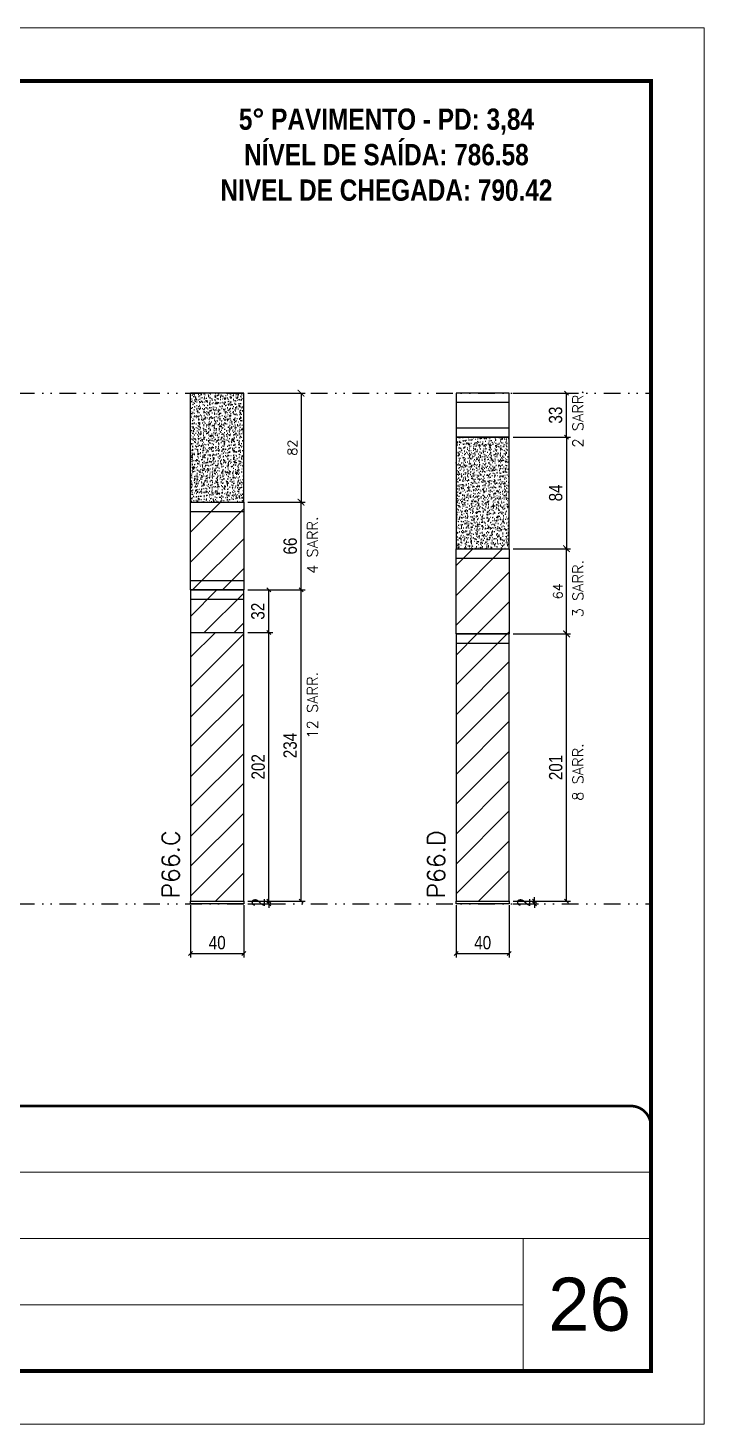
# Model space of a CAD drawing. Extents: x 28748 to 35002, y 14885 to 43501.
# Drawn here: x 31324 to 31832, y 35559 to 36609 of the extents above; entities that cross this region are included whole.
import ezdxf

# ---------------------------------------------------------------- set-up
doc = ezdxf.new("R2010")
doc.units = 0
for name, pattern in [('CONTINUO', [0]), ('DASHED', [0.75, 0.5, -0.25]), ('DIVIDE2', [0.625, 0.25, -0.125, 0, -0.125, 0, -0.125])]:
    doc.linetypes.add(name, pattern=pattern)
for name, color, linetype, lineweight in [('CARIMBO', 255, 'Continuous', 9), ('Folhas', 255, 'Continuous', 9), ('Hachura', 251, 'Continuous', 9), ('SARRAFO DE PRESSAO', 251, 'DASHED', 9), ('Texto Seção', 7, 'Continuous', 15)]:
    doc.layers.add(name, color=color, linetype=linetype, lineweight=lineweight)
for name, color, linetype in [('COTA', 241, 'Continuous'), ('NOMENCLATURA', 7, 'Continuous'), ('Nível', 160, 'Continuous'), ('Painéis', 200, 'Continuous'), ('SARR_2.2x7', 40, 'Continuous')]:
    doc.layers.add(name, color=color, linetype=linetype)
doc.styles.add('ARIAL', font='arial.ttf')
doc.styles.add('COTA TECNICA', font='techl___.ttf', dxfattribs={"height": 10})
doc.styles.add('COTA TECNICA-50', font='techl___.ttf', dxfattribs={"height": 10})
doc.styles.add('REGUA-120', font='ROMANS.shx', dxfattribs={"height": 15})
doc.styles.add('ROMANC', font='techb___.ttf', dxfattribs={"height": 2.5})
doc.styles.add('ROMANS', font='romans.shx')
doc.dimstyles.new('COTA PAINEL-50', dxfattribs={"dimtxt": 10, "dimasz": 3, "dimexe": 3, "dimexo": 3, "dimgap": 3, "dimtad": 1, "dimdec": 1, "dimzin": 12, "dimdsep": 46, "dimtxsty": 'COTA TECNICA-50', "dimblk1": 'OBLIQUE', "dimblk2": 'OBLIQUE', "dimsah": 1, "dimcen": 0.9, "dimclrd": 4, "dimclre": 4, "dimclrt": 240, "dimadec": 1, "dimazin": 3, "dimtfac": 1, "dimtdec": 1, "dimtmove": 0, "dimatfit": 3, "dimfxl": 1, "dimtolj": 1, "dimtzin": 12, "dimarcsym": 0})
doc.dimstyles.new('Cota Paínel', dxfattribs={"dimtxt": 7, "dimasz": 5, "dimexe": 3, "dimexo": 3, "dimgap": 3, "dimtad": 1, "dimdec": 1, "dimzin": 12, "dimdsep": 46, "dimtxsty": 'ROMANS', "dimblk": 'ARCHTICK', "dimcen": 0, "dimclrd": 4, "dimclre": 4, "dimclrt": 1, "dimadec": 1, "dimazin": 3, "dimtfac": 1, "dimtdec": 1, "dimtmove": 0, "dimatfit": 3, "dimldrblk": 'OBLIQUE', "dimfxl": 1, "dimtolj": 1, "dimtzin": 12, "dimarcsym": 0})
doc.dimstyles.new('PAINEL', dxfattribs={"dimtxt": 10, "dimasz": 3, "dimexe": 3, "dimexo": 3, "dimgap": 3, "dimtad": 1, "dimdec": 1, "dimzin": 12, "dimdsep": 46, "dimtxsty": 'COTA TECNICA', "dimblk1": 'OBLIQUE', "dimblk2": 'OBLIQUE', "dimsah": 1, "dimcen": 0.9, "dimclrd": 4, "dimclre": 4, "dimclrt": 240, "dimadec": 1, "dimazin": 3, "dimtfac": 1, "dimtdec": 1, "dimtmove": 0, "dimatfit": 3, "dimfxl": 1, "dimtolj": 1, "dimtzin": 12, "dimarcsym": 0})
pattern_1 = [(45, (24214.309, 30974.01), (-11.22532, 11.22532), [])]

# ---------------------------------------------------------------- blocks, each defined once
blk = doc.blocks.new('9999999999')
at = {"color": 30, "linetype": 'CONTINUO'}
for p, q in [((98564.6, 34379.6), (99584, 34379.6)), ((98564.6, 34329.8), (99488, 34329.8)), ((99584, 34329.8), (99488, 34329.8)), ((99488, 34329.8), (99488, 34230.2)), ((98564.6, 34280), (99488, 34280))]:
    blk.add_line(p, q, dxfattribs=at)
at = {"color": 30, "linetype": 'CONTINUO', "const_width": 2}
blk.add_lwpolyline([(99584, 34230.2), (99584, 34414.4, 0.414214), (99569, 34429.4), (98229, 34429.4, 0.414214), (98214, 34414.4), (98214, 34245.2, 0.414214), (98229, 34230.2), (99584, 34230.2)], format="xyb", dxfattribs=at)
at = {"layer": 'Folhas'}
blk.add_lwpolyline([(98139, 34190.2), (99624, 34190.2), (99624, 35240.2), (98139, 35240.2)], close=True, dxfattribs=at)
at = {"layer": 'Folhas', "color": 30, "const_width": 3}
blk.add_lwpolyline([(98214, 34230.2), (99584, 34230.2), (99584, 35200.2), (98214, 35200.2)], close=True, dxfattribs=at)
blk = doc.blocks.new('_Oblique')
at = {"color": 0, "linetype": 'ByBlock', "lineweight": -2}
blk.add_line((-0.5, -0.5), (0.5, 0.5), dxfattribs=at)
blk = doc.blocks.new('*D614')
at = {"layer": 'COTA', "color": 4, "lineweight": -2, "transparency": 16777216}
for p, q in [((31446, 35949.6), (31446, 35910.2)), ((31486, 35949.6), (31486, 35910.2)), ((31446, 35913.2), (31486, 35913.2))]:
    blk.add_line(p, q, dxfattribs=at)
at = {"layer": 'Defpoints', "color": 0, "transparency": 16777216}
for p in [(31446, 35952.6), (31486, 35952.6), (31486, 35913.2)]:
    blk.add_point(p, dxfattribs=at)
at = {"layer": 'COTA', "color": 4, "lineweight": -2, "transparency": 16777216, "xscale": 3, "yscale": 3, "zscale": 3, "rotation": 180}
blk.add_blockref('_Oblique', (31446, 35913.2), dxfattribs=at)
at = {"layer": 'COTA', "color": 4, "lineweight": -2, "transparency": 16777216, "xscale": 3, "yscale": 3, "zscale": 3}
blk.add_blockref('_Oblique', (31486, 35913.2), dxfattribs=at)
at = {"layer": 'COTA', "color": 240, "transparency": 16777216, "insert": (31466, 35921.3), "char_height": 10, "attachment_point": 5, "style": 'COTA TECNICA'}
blk.add_mtext('\\A1;40', dxfattribs=at)
blk = doc.blocks.new('*D615')
at = {"layer": 'COTA', "color": 4, "lineweight": -2, "transparency": 16777216}
for p, q in [((31489, 35952.6), (31507.9, 35952.6)), ((31504.9, 35952.6), (31504.9, 35955.6)), ((31504.9, 35950.6), (31504.9, 35952.6)), ((31489, 35950.6), (31507.9, 35950.6)), ((31504.9, 35950.6), (31504.9, 35947.6))]:
    blk.add_line(p, q, dxfattribs=at)
at = {"layer": 'Defpoints', "color": 0, "transparency": 16777216}
for p in [(31486, 35952.6), (31504.9, 35952.6), (31486, 35950.6)]:
    blk.add_point(p, dxfattribs=at)
at = {"layer": 'COTA', "color": 4, "lineweight": -2, "transparency": 16777216, "xscale": 3, "yscale": 3, "zscale": 3}
for p, rotation in [((31504.9, 35952.6), 270), ((31504.9, 35950.6), 90)]:
    blk.add_blockref('_Oblique', p, dxfattribs=dict(at, rotation=rotation))
at = {"layer": 'COTA', "color": 240, "transparency": 16777216, "insert": (31496.9, 35951.6), "char_height": 10, "attachment_point": 5, "rotation": 90, "style": 'COTA TECNICA-50'}
blk.add_mtext('\\A1;2', dxfattribs=at)
blk = doc.blocks.new('*D1685')
at = {"layer": 'COTA', "color": 4, "linetype": 'ByBlock', "lineweight": -2, "transparency": 16777216}
for p, q in [((31489, 36186.6), (31532, 36186.6)), ((31529, 35952.6), (31529, 36186.6)), ((31489, 35952.6), (31532, 35952.6))]:
    blk.add_line(p, q, dxfattribs=at)
at = {"layer": 'Defpoints', "color": 0, "linetype": 'ByBlock', "transparency": 16777216}
for p in [(31486, 36186.6), (31529, 36186.6), (31486, 35952.6)]:
    blk.add_point(p, dxfattribs=at)
at = {"layer": 'COTA', "color": 4, "linetype": 'ByBlock', "lineweight": -2, "transparency": 16777216, "xscale": 3, "yscale": 3, "zscale": 3}
for p, rotation in [((31529, 36186.6), 90), ((31529, 35952.6), 270)]:
    blk.add_blockref('_Oblique', p, dxfattribs=dict(at, rotation=rotation))
at = {"layer": 'COTA', "color": 240, "linetype": 'ByBlock', "transparency": 16777216, "insert": (31520.8, 36069.6), "char_height": 10, "attachment_point": 5, "rotation": 90, "style": 'COTA TECNICA'}
blk.add_mtext('\\A1;234', dxfattribs=at)
blk = doc.blocks.new('*D1686')
at = {"layer": 'COTA', "color": 4, "linetype": 'ByBlock', "lineweight": -2, "transparency": 16777216}
for p, q in [((31489, 36154.6), (31507.9, 36154.6)), ((31504.9, 35952.6), (31504.9, 36154.6)), ((31489, 35952.6), (31507.9, 35952.6))]:
    blk.add_line(p, q, dxfattribs=at)
at = {"layer": 'Defpoints', "color": 0, "linetype": 'ByBlock', "transparency": 16777216}
for p in [(31486, 36154.6), (31504.9, 36154.6), (31486, 35952.6)]:
    blk.add_point(p, dxfattribs=at)
at = {"layer": 'COTA', "color": 4, "linetype": 'ByBlock', "lineweight": -2, "transparency": 16777216, "xscale": 3, "yscale": 3, "zscale": 3}
for p, rotation in [((31504.9, 36154.6), 90), ((31504.9, 35952.6), 270)]:
    blk.add_blockref('_Oblique', p, dxfattribs=dict(at, rotation=rotation))
at = {"layer": 'COTA', "color": 240, "linetype": 'ByBlock', "transparency": 16777216, "insert": (31496.8, 36053.6), "char_height": 10, "attachment_point": 5, "rotation": 90, "style": 'COTA TECNICA'}
blk.add_mtext('\\A1;202', dxfattribs=at)
blk = doc.blocks.new('*D1687')
at = {"layer": 'COTA', "color": 4, "linetype": 'ByBlock', "lineweight": -2, "transparency": 16777216}
for p, q in [((31489, 36186.6), (31507.9, 36186.6)), ((31504.9, 36154.6), (31504.9, 36186.6)), ((31489, 36154.6), (31507.9, 36154.6))]:
    blk.add_line(p, q, dxfattribs=at)
at = {"layer": 'Defpoints', "color": 0, "linetype": 'ByBlock', "transparency": 16777216}
for p in [(31486, 36186.6), (31504.9, 36186.6), (31486, 36154.6)]:
    blk.add_point(p, dxfattribs=at)
at = {"layer": 'COTA', "color": 4, "linetype": 'ByBlock', "lineweight": -2, "transparency": 16777216, "xscale": 3, "yscale": 3, "zscale": 3}
for p, rotation in [((31504.9, 36186.6), 90), ((31504.9, 36154.6), 270)]:
    blk.add_blockref('_Oblique', p, dxfattribs=dict(at, rotation=rotation))
at = {"layer": 'COTA', "color": 240, "linetype": 'ByBlock', "transparency": 16777216, "insert": (31496.6, 36170.6), "char_height": 10, "attachment_point": 5, "rotation": 90, "style": 'COTA TECNICA'}
blk.add_mtext('\\A1;32', dxfattribs=at)
blk = doc.blocks.new('*D616')
at = {"layer": 'COTA', "color": 4, "lineweight": -2, "transparency": 16777216}
for p, q in [((31645.5, 35949.6), (31645.5, 35910.2)), ((31685.5, 35949.6), (31685.5, 35910.2)), ((31645.5, 35913.2), (31685.5, 35913.2))]:
    blk.add_line(p, q, dxfattribs=at)
at = {"layer": 'Defpoints', "color": 0, "transparency": 16777216}
for p in [(31645.5, 35952.6), (31685.5, 35952.6), (31685.5, 35913.2)]:
    blk.add_point(p, dxfattribs=at)
at = {"layer": 'COTA', "color": 4, "lineweight": -2, "transparency": 16777216, "xscale": 3, "yscale": 3, "zscale": 3, "rotation": 180}
blk.add_blockref('_Oblique', (31645.5, 35913.2), dxfattribs=at)
at = {"layer": 'COTA', "color": 4, "lineweight": -2, "transparency": 16777216, "xscale": 3, "yscale": 3, "zscale": 3}
blk.add_blockref('_Oblique', (31685.5, 35913.2), dxfattribs=at)
at = {"layer": 'COTA', "color": 240, "transparency": 16777216, "insert": (31665.5, 35921.3), "char_height": 10, "attachment_point": 5, "style": 'COTA TECNICA'}
blk.add_mtext('\\A1;40', dxfattribs=at)
blk = doc.blocks.new('*D617')
at = {"layer": 'COTA', "color": 4, "lineweight": -2, "transparency": 16777216}
for p, q in [((31688.5, 35952.6), (31707.4, 35952.6)), ((31704.4, 35952.6), (31704.4, 35955.6)), ((31704.4, 35950.6), (31704.4, 35952.6)), ((31688.5, 35950.6), (31707.4, 35950.6)), ((31704.4, 35950.6), (31704.4, 35947.6))]:
    blk.add_line(p, q, dxfattribs=at)
at = {"layer": 'Defpoints', "color": 0, "transparency": 16777216}
for p in [(31685.5, 35952.6), (31704.4, 35952.6), (31685.5, 35950.6)]:
    blk.add_point(p, dxfattribs=at)
at = {"layer": 'COTA', "color": 4, "lineweight": -2, "transparency": 16777216, "xscale": 3, "yscale": 3, "zscale": 3}
for p, rotation in [((31704.4, 35952.6), 270), ((31704.4, 35950.6), 90)]:
    blk.add_blockref('_Oblique', p, dxfattribs=dict(at, rotation=rotation))
at = {"layer": 'COTA', "color": 240, "transparency": 16777216, "insert": (31696.4, 35951.6), "char_height": 10, "attachment_point": 5, "rotation": 90, "style": 'COTA TECNICA-50'}
blk.add_mtext('\\A1;2', dxfattribs=at)
blk = doc.blocks.new('*D1688')
at = {"layer": 'COTA', "color": 4, "linetype": 'ByBlock', "lineweight": -2, "transparency": 16777216}
for p, q in [((31688.5, 36301.6), (31731.5, 36301.6)), ((31728.5, 36301.6), (31728.5, 36217.6)), ((31688.5, 36217.6), (31731.5, 36217.6))]:
    blk.add_line(p, q, dxfattribs=at)
at = {"layer": 'Defpoints', "color": 0, "linetype": 'ByBlock', "transparency": 16777216}
for p in [(31685.5, 36301.6), (31685.5, 36217.6), (31728.5, 36217.6)]:
    blk.add_point(p, dxfattribs=at)
at = {"layer": 'COTA', "color": 4, "linetype": 'ByBlock', "lineweight": -2, "transparency": 16777216, "xscale": 3, "yscale": 3, "zscale": 3}
for p, rotation in [((31728.5, 36301.6), 90), ((31728.5, 36217.6), 270)]:
    blk.add_blockref('_Oblique', p, dxfattribs=dict(at, rotation=rotation))
at = {"layer": 'COTA', "color": 240, "linetype": 'ByBlock', "transparency": 16777216, "insert": (31720.4, 36259.6), "char_height": 10, "attachment_point": 5, "rotation": 90, "style": 'COTA TECNICA'}
blk.add_mtext('\\A1;84', dxfattribs=at)
blk = doc.blocks.new('*D1689')
at = {"layer": 'COTA', "color": 4, "linetype": 'ByBlock', "lineweight": -2, "transparency": 16777216}
for p, q in [((31688.5, 36153.6), (31731.5, 36153.6)), ((31728.5, 35952.6), (31728.5, 36153.6)), ((31688.5, 35952.6), (31731.5, 35952.6))]:
    blk.add_line(p, q, dxfattribs=at)
at = {"layer": 'Defpoints', "color": 0, "linetype": 'ByBlock', "transparency": 16777216}
for p in [(31685.5, 36153.6), (31728.5, 36153.6), (31685.5, 35952.6)]:
    blk.add_point(p, dxfattribs=at)
at = {"layer": 'COTA', "color": 4, "linetype": 'ByBlock', "lineweight": -2, "transparency": 16777216, "xscale": 3, "yscale": 3, "zscale": 3}
for p, rotation in [((31728.5, 36153.6), 90), ((31728.5, 35952.6), 270)]:
    blk.add_blockref('_Oblique', p, dxfattribs=dict(at, rotation=rotation))
at = {"layer": 'COTA', "color": 240, "linetype": 'ByBlock', "transparency": 16777216, "insert": (31720.4, 36053.1), "char_height": 10, "attachment_point": 5, "rotation": 90, "style": 'COTA TECNICA'}
blk.add_mtext('\\A1;201', dxfattribs=at)
blk = doc.blocks.new('_ArchTick')
at = {"color": 0, "linetype": 'ByBlock', "const_width": 0.15}
blk.add_lwpolyline([(-0.5, -0.5), (0.5, 0.5)], dxfattribs=at)
blk = doc.blocks.new('*D1690')
at = {"layer": 'COTA', "color": 4, "lineweight": -2, "transparency": 16777216}
for p, q in [((31489, 36334.6), (31532, 36334.6)), ((31529, 36334.6), (31529, 36252.6)), ((31489, 36252.6), (31532, 36252.6))]:
    blk.add_line(p, q, dxfattribs=at)
at = {"layer": 'Defpoints', "color": 0, "transparency": 16777216}
for p in [(31486, 36334.6), (31486, 36252.6), (31529, 36252.6)]:
    blk.add_point(p, dxfattribs=at)
at = {"layer": 'COTA', "color": 4, "lineweight": -2, "transparency": 16777216, "xscale": 5, "yscale": 5, "zscale": 5}
for p, rotation in [((31529, 36334.6), 90), ((31529, 36252.6), 270)]:
    blk.add_blockref('_ArchTick', p, dxfattribs=dict(at, rotation=rotation))
at = {"layer": 'COTA', "color": 1, "transparency": 16777216, "insert": (31522.5, 36293.6), "char_height": 7, "attachment_point": 5, "rotation": 90, "style": 'ROMANS'}
blk.add_mtext('\\A1;82', dxfattribs=at)
blk = doc.blocks.new('*D539')
at = {"layer": 'COTA', "color": 4, "lineweight": -2, "transparency": 16777216}
for p, q in [((31688.5, 36217.6), (31731.5, 36217.6)), ((31728.5, 36153.6), (31728.5, 36217.6)), ((31688.5, 36153.6), (31731.5, 36153.6))]:
    blk.add_line(p, q, dxfattribs=at)
at = {"layer": 'Defpoints', "color": 0, "transparency": 16777216}
for p in [(31685.5, 36217.6), (31728.5, 36217.6), (31685.5, 36153.6)]:
    blk.add_point(p, dxfattribs=at)
at = {"layer": 'COTA', "color": 4, "lineweight": -2, "transparency": 16777216, "xscale": 5, "yscale": 5, "zscale": 5}
for p, rotation in [((31728.5, 36217.6), 90), ((31728.5, 36153.6), 270)]:
    blk.add_blockref('_ArchTick', p, dxfattribs=dict(at, rotation=rotation))
at = {"layer": 'COTA', "color": 1, "transparency": 16777216, "insert": (31722, 36185.6), "char_height": 7, "attachment_point": 5, "rotation": 90, "style": 'ROMANS'}
blk.add_mtext('\\A1;64', dxfattribs=at)
blk = doc.blocks.new('*D1412')
at = {"layer": 'COTA', "color": 4, "lineweight": -2, "transparency": 16777216}
for p, q in [((31489, 36252.6), (31532, 36252.6)), ((31529, 36186.6), (31529, 36252.6)), ((31489, 36186.6), (31532, 36186.6))]:
    blk.add_line(p, q, dxfattribs=at)
at = {"layer": 'Defpoints', "color": 0, "transparency": 16777216}
for p in [(31486, 36252.6), (31529, 36252.6), (31486, 36186.6)]:
    blk.add_point(p, dxfattribs=at)
at = {"layer": 'COTA', "color": 4, "lineweight": -2, "transparency": 16777216, "xscale": 3, "yscale": 3, "zscale": 3}
for p, rotation in [((31529, 36252.6), 90), ((31529, 36186.6), 270)]:
    blk.add_blockref('_Oblique', p, dxfattribs=dict(at, rotation=rotation))
at = {"layer": 'COTA', "color": 240, "transparency": 16777216, "insert": (31520.9, 36219.6), "char_height": 10, "attachment_point": 5, "rotation": 90, "style": 'COTA TECNICA-50'}
blk.add_mtext('\\A1;66', dxfattribs=at)
blk = doc.blocks.new('*D2379')
at = {"layer": 'COTA', "color": 4, "lineweight": -2, "transparency": 16777216}
for p, q in [((31688.5, 36334.6), (31731.5, 36334.6)), ((31728.5, 36301.6), (31728.5, 36334.6)), ((31688.5, 36301.6), (31731.5, 36301.6))]:
    blk.add_line(p, q, dxfattribs=at)
at = {"layer": 'Defpoints', "color": 0, "transparency": 16777216}
for p in [(31685.5, 36334.6), (31728.5, 36334.6), (31685.5, 36301.6)]:
    blk.add_point(p, dxfattribs=at)
at = {"layer": 'COTA', "color": 4, "lineweight": -2, "transparency": 16777216, "xscale": 3, "yscale": 3, "zscale": 3}
for p, rotation in [((31728.5, 36334.6), 90), ((31728.5, 36301.6), 270)]:
    blk.add_blockref('_Oblique', p, dxfattribs=dict(at, rotation=rotation))
at = {"layer": 'COTA', "color": 240, "transparency": 16777216, "insert": (31720.3, 36318.1), "char_height": 10, "attachment_point": 5, "rotation": 90, "style": 'COTA TECNICA'}
blk.add_mtext('\\A1;33', dxfattribs=at)

msp = doc.modelspace()

# ---------------------------------------------------------------- hatches: boundary and pattern name
at = {"layer": 'COTA', "linetype": 'ByBlock'}
h = msp.add_hatch(dxfattribs=at)
h.set_pattern_fill('AR-CONC', color=256, scale=0.03)
h.set_pattern_definition([(50, (24214.3086, 30978.0097), (5.46554, -0.4781726), [0.5715, -6.2865]), (355, (24214.3086, 30978.01), (-1.0573026, 5.7317054), [0.4572, -5.0292175]), (100.451445, (24214.764, 30977.97), (4.4082374, 5.2535326), [0.4857003, -5.3427073]), (46.1842, (24214.3086, 30979.534), (8.132371, -1.26127), [0.85725, -9.42975]), (96.63556, (24214.986, 30979.429), (7.122124, 7.422784), [0.728551, -8.014068]), (351.18415, (24214.309, 30979.534), (7.122124, 7.422784), [0.685799, -7.543792]), (21, (24215.0706, 30979.1527), (4.5484317, -3.067956), [0.5715, -6.2865]), (326, (24215.0706, 30979.153), (1.854061, 5.525639), [0.4572, -5.0292]), (71.451445, (24215.4496, 30978.897), (6.4024926, 2.457683), [0.4857003, -5.342698]), (37.5, (24214.3086, 30978.0097), (0.0926581, 2.53665117), [0, -4.96824, 0, -5.1054, 0, -5.04825]), (7.5, (24214.3086, 30978.0097), (2.0045899, 3.00541724), [0, -2.91084, 0, -4.85394, 0, -1.92405]), (327.5, (24212.6093, 30978.0097), (4.06771786, -0.1718623), [0, -1.905, 0, -5.9436, 0, -7.8867]), (317.5, (24211.8473, 30978.0097), (4.4438754, 0.7627947), [0, -2.4765, 0, -3.94716, 0, -5.6007])])
h.paths.add_polyline_path([(31485.95, 36334.58), (31445.95, 36334.58), (31445.95, 36252.58), (31485.95, 36252.58)])
h = msp.add_hatch(dxfattribs=at)
h.set_pattern_fill('AR-CONC', color=256, scale=0.03)
h.set_pattern_definition([(50, (-100063.6488, 7145.164), (5.46554007, -0.47817257), [0.5715, -6.2865]), (355, (-100063.649, 7145.164), (-1.05730264, 5.73170536), [0.4572, -5.02921753]), (100.4514447, (-100063.1933, 7145.124), (4.40823741, 5.25353256), [0.48570026, -5.34270734]), (46.1842, (-100063.649, 7146.688), (8.13237123, -1.26126984), [0.85725, -9.42975]), (96.6355576, (-100062.971, 7146.583), (7.122124, 7.42278374), [0.7285507, -8.01406824]), (351.184151, (-100063.649, 7146.688), (7.122124, 7.42278374), [0.685799, -7.54379196]), (21, (-100062.8868, 7146.307), (4.54843174, -3.06795595), [0.5715, -6.2865]), (326, (-100062.887, 7146.307), (1.85406085, 5.52563898), [0.4572, -5.0292]), (71.451445, (-100062.508, 7146.0514), (6.40249258, 2.45768307), [0.48570026, -5.34269813]), (37.5, (-100063.6488, 7145.164), (0.092658098, 2.536651166), [0, -4.96824, 0, -5.1054, 0, -5.04825]), (7.5, (-100063.6488, 7145.164), (2.004589875, 3.005417245), [0, -2.91084, 0, -4.85394, 0, -1.92405]), (327.5, (-100065.348, 7145.164), (4.067717855, -0.17186232), [0, -1.905, 0, -5.9436, 0, -7.8867]), (317.5, (-100066.11, 7145.164), (4.44387544, 0.76279473), [0, -2.4765, 0, -3.94716, 0, -5.6007])])
h.paths.add_polyline_path([(31645.45, 36217.58), (31685.45, 36217.58), (31685.45, 36301.58), (31645.45, 36301.58)])
at = {"layer": 'Hachura', "linetype": 'ByBlock'}
h = msp.add_hatch(dxfattribs=at)
h.set_pattern_fill('ANSI31', color=256, scale=5)
h.set_pattern_definition(pattern_1)
h.paths.add_polyline_path([(31485.95, 36252.58), (31445.95, 36252.58), (31445.95, 36186.58), (31485.95, 36186.58)])
h = msp.add_hatch(dxfattribs=at)
h.set_pattern_fill('ANSI31', color=256, scale=5)
h.set_pattern_definition(pattern_1)
h.paths.add_polyline_path([(31645.45, 36153.58), (31685.45, 36153.58), (31685.45, 36217.58), (31645.45, 36217.58)])
h = msp.add_hatch(dxfattribs=at)
h.set_pattern_fill('ANSI31', color=256, scale=5)
h.set_pattern_definition([(45, (-101857.658, 8201.539), (-11.2253202, 11.2253202), [])])
h.paths.add_polyline_path([(31485.95, 36186.58), (31445.95, 36186.58), (31445.95, 36154.58), (31485.95, 36154.58)])
h = msp.add_hatch(dxfattribs=at)
h.set_pattern_fill('ANSI31', color=256, scale=5)
h.set_pattern_definition([(45, (-101857.658, 8260.539), (-11.2253202, 11.2253202), [])])
h.paths.add_polyline_path([(31485.95, 36154.58), (31445.95, 36154.58), (31445.95, 35952.58), (31485.95, 35952.58)])
h = msp.add_hatch(dxfattribs=at)
h.set_pattern_fill('ANSI31', color=256, scale=5)
h.set_pattern_definition(pattern_1)
h.paths.add_polyline_path([(31685.45, 36153.58), (31645.45, 36153.58), (31645.45, 35952.58), (31685.45, 35952.58)])

# ---------------------------------------------------------------- linework, layer by layer
at = {"layer": 'COTA', "linetype": 'ByBlock'}
for p, q in [((31445.95, 36252.58), (31445.95, 36334.58)), ((31485.95, 36334.58), (31445.95, 36334.58)), ((31485.95, 36252.58), (31485.95, 36334.58))]:
    msp.add_line(p, q, dxfattribs=at)
msp.add_lwpolyline([(31645.45, 36217.58), (31685.45, 36217.58), (31685.45, 36301.58), (31645.45, 36301.58)], close=True, dxfattribs=at)
at = {"layer": 'Nível', "color": 4, "linetype": 'DIVIDE2', "ltscale": 50}
for p, q in [((30781.5, 36334.58), (31791.84, 36334.58)), ((30781.5, 35950.58), (31791.84, 35950.58))]:
    msp.add_line(p, q, dxfattribs=at)
at = {"layer": 'Painéis'}
for p, q in [((31685.45, 36334.58), (31645.45, 36334.58)), ((31645.45, 36334.58), (31645.45, 36301.58)), ((31685.45, 36301.58), (31685.45, 36334.58)), ((31645.45, 36301.58), (31685.45, 36301.58)), ((31445.95, 36252.58), (31485.95, 36252.58)), ((31445.95, 36186.58), (31445.95, 36252.58)), ((31485.95, 36252.58), (31485.95, 36186.58)), ((31645.45, 36217.58), (31685.45, 36217.58)), ((31645.45, 36153.58), (31645.45, 36217.58)), ((31685.45, 36217.58), (31685.45, 36153.58)), ((31445.95, 36186.58), (31485.95, 36186.58)), ((31485.95, 36186.58), (31445.95, 36186.58)), ((31445.95, 36186.58), (31445.95, 36186.58)), ((31485.95, 36186.58), (31445.95, 36186.58)), ((31485.95, 36186.58), (31445.95, 36186.58)), ((31485.95, 36186.58), (31485.95, 36186.58)), ((31445.95, 36154.58), (31485.95, 36154.58)), ((31645.45, 36153.58), (31685.45, 36153.58)), ((31685.45, 36153.58), (31645.45, 36153.58)), ((31645.45, 36153.58), (31645.45, 36153.58)), ((31685.45, 36153.58), (31645.45, 36153.58)), ((31685.45, 36153.58), (31685.45, 36153.58))]:
    msp.add_line(p, q, dxfattribs=at)
for points in [[(31445.95, 35952.58), (31485.95, 35952.58), (31485.95, 36186.58), (31445.95, 36186.58)], [(31645.45, 35952.58), (31685.45, 35952.58), (31685.45, 36153.58), (31645.45, 36153.58)], [(31445.95, 35952.58), (31485.95, 35952.58), (31485.95, 35950.58), (31445.95, 35950.58)], [(31645.45, 35952.58), (31685.45, 35952.58), (31685.45, 35950.58), (31645.45, 35950.58)]]:
    msp.add_lwpolyline(points, close=True, dxfattribs=at)
at = {"layer": 'SARR_2.2x7'}
for p, q in [((31685.45, 36327.58), (31645.45, 36327.58)), ((31645.45, 36308.58), (31685.45, 36308.58)), ((31445.95, 36245.58), (31485.95, 36245.58)), ((31645.45, 36210.58), (31685.45, 36210.58)), ((31485.95, 36193.58), (31445.95, 36193.58)), ((31445.95, 36179.58), (31485.95, 36179.58)), ((31645.45, 36146.58), (31685.45, 36146.58))]:
    msp.add_line(p, q, dxfattribs=at)

# ---------------------------------------------------------------- block references
at = {"layer": 'SARRAFO DE PRESSAO', "color": 6, "linetype": 'ByBlock'}
msp.add_blockref('9999999999', (-67792.14, 1369.09), dxfattribs=at)

# ---------------------------------------------------------------- texts
at = {"layer": 'CARIMBO', "style": 'ARIAL'}
msp.add_text('26', height=40, dxfattribs=at).set_placement((31714.7, 35629.44))
at = {"layer": 'NOMENCLATURA', "color": 2, "insert": (31593.17, 36575.35), "char_height": 16, "attachment_point": 2, "style": 'ROMANC'}
msp.add_mtext_dynamic_manual_height_columns('\\P5° PAVIMENTO - PD: 3,84\\PNÍVEL DE SAÍDA: 786.58\\PNIVEL DE CHEGADA: 790.42', width=300.2766, gutter_width=1, heights=[0], dxfattribs=at)
at = {"layer": 'Texto Seção', "linetype": 'Continuous', "style": 'ROMANS'}
for s, p in [('2 SARR.', (31741.07, 36293.7)), ('4 SARR.', (31541.57, 36198.7)), ('3 SARR.', (31741.07, 36166)), ('12 SARR.', (31541.57, 36074.95)), ('8 SARR.', (31741.07, 36028.07))]:
    msp.add_text(s, height=8, rotation=90, dxfattribs=at).set_placement(p)
at = {"layer": 'Texto Seção', "char_height": 13, "attachment_point": 7, "rotation": 90, "style": 'REGUA-120'}
for s, insert, width in [('P66.C', (31437.62, 35954.5), 285.3299), ('P66.D', (31637.12, 35954.5), 116.021)]:
    msp.add_mtext(s, dxfattribs=dict(at, insert=insert, width=width))

# ---------------------------------------------------------------- dimensions: what is measured, and where the dimension line sits
at = {"layer": 'COTA'}
for base, p1, p2, dimstyle, picture, middle in [((31529.04, 36252.58), (31485.95, 36334.58), (31485.95, 36252.58), 'Cota Paínel', '*D1690', (31522.54, 36293.58)), ((31728.54, 36334.58), (31685.45, 36301.58), (31685.45, 36334.58), 'PAINEL', '*D2379', (31720.32, 36318.08)), ((31529.04, 36252.58), (31485.95, 36186.58), (31485.95, 36252.58), 'COTA PAINEL-50', '*D1412', (31520.93, 36219.58)), ((31728.54, 36217.58), (31685.45, 36153.58), (31685.45, 36217.58), 'Cota Paínel', '*D539', (31722.04, 36185.58))]:
    dim = msp.add_linear_dim(base=base, p1=p1, p2=p2, angle=90, dimstyle=dimstyle, dxfattribs=at)
    dim.commit()
    dim.dimension.update_dxf_attribs({"geometry": picture, "text_midpoint": middle})
at = {"layer": 'COTA', "linetype": 'ByBlock'}
for base, p1, p2, picture, middle in [((31728.54, 36217.58), (31685.45, 36301.58), (31685.45, 36217.58), '*D1688', (31720.44, 36259.58)), ((31529.04, 36186.58), (31485.95, 35952.58), (31485.95, 36186.58), '*D1685', (31520.82, 36069.58)), ((31504.86, 36154.58), (31485.95, 35952.58), (31485.95, 36154.58), '*D1686', (31496.76, 36053.58)), ((31728.54, 36153.58), (31685.45, 35952.58), (31685.45, 36153.58), '*D1689', (31720.43, 36053.08))]:
    dim = msp.add_linear_dim(base=base, p1=p1, p2=p2, angle=90, dimstyle='PAINEL', dxfattribs=at)
    dim.commit()
    dim.dimension.update_dxf_attribs({"geometry": picture, "text_midpoint": middle})
dim = msp.add_linear_dim(base=(31504.86, 36186.58), p1=(31485.95, 36154.58), p2=(31485.95, 36186.58), angle=90, dimstyle='PAINEL', override={"dimtmove": 1}, dxfattribs=at)
dim.commit()
dim.dimension.update_dxf_attribs({"geometry": '*D1687', "text_midpoint": (31496.64, 36170.58)})
at = {"layer": 'COTA'}
for base, p1, p2, picture, middle in [((31485.95, 35913.23), (31445.95, 35952.58), (31485.95, 35952.58), '*D614', (31465.95, 35921.33)), ((31685.45, 35913.23), (31645.45, 35952.58), (31685.45, 35952.58), '*D616', (31665.45, 35921.33))]:
    dim = msp.add_linear_dim(base=base, p1=p1, p2=p2, dimstyle='PAINEL', override={"dimarcsym": 2}, dxfattribs=at)
    dim.commit()
    dim.dimension.update_dxf_attribs({"geometry": picture, "text_midpoint": middle})
for base, p1, p2, picture, middle in [((31504.86, 35952.58), (31485.95, 35950.58), (31485.95, 35952.58), '*D615', (31504.86, 35951.58)), ((31704.36, 35952.58), (31685.45, 35950.58), (31685.45, 35952.58), '*D617', (31704.36, 35951.58))]:
    dim = msp.add_linear_dim(base=base, p1=p1, p2=p2, angle=90, dimstyle='COTA PAINEL-50', dxfattribs=at)
    dim.commit()
    dim.dimension.update_dxf_attribs({"geometry": picture, "text_midpoint": middle, "dimtype": 160})

doc.saveas('drawing.dxf')
